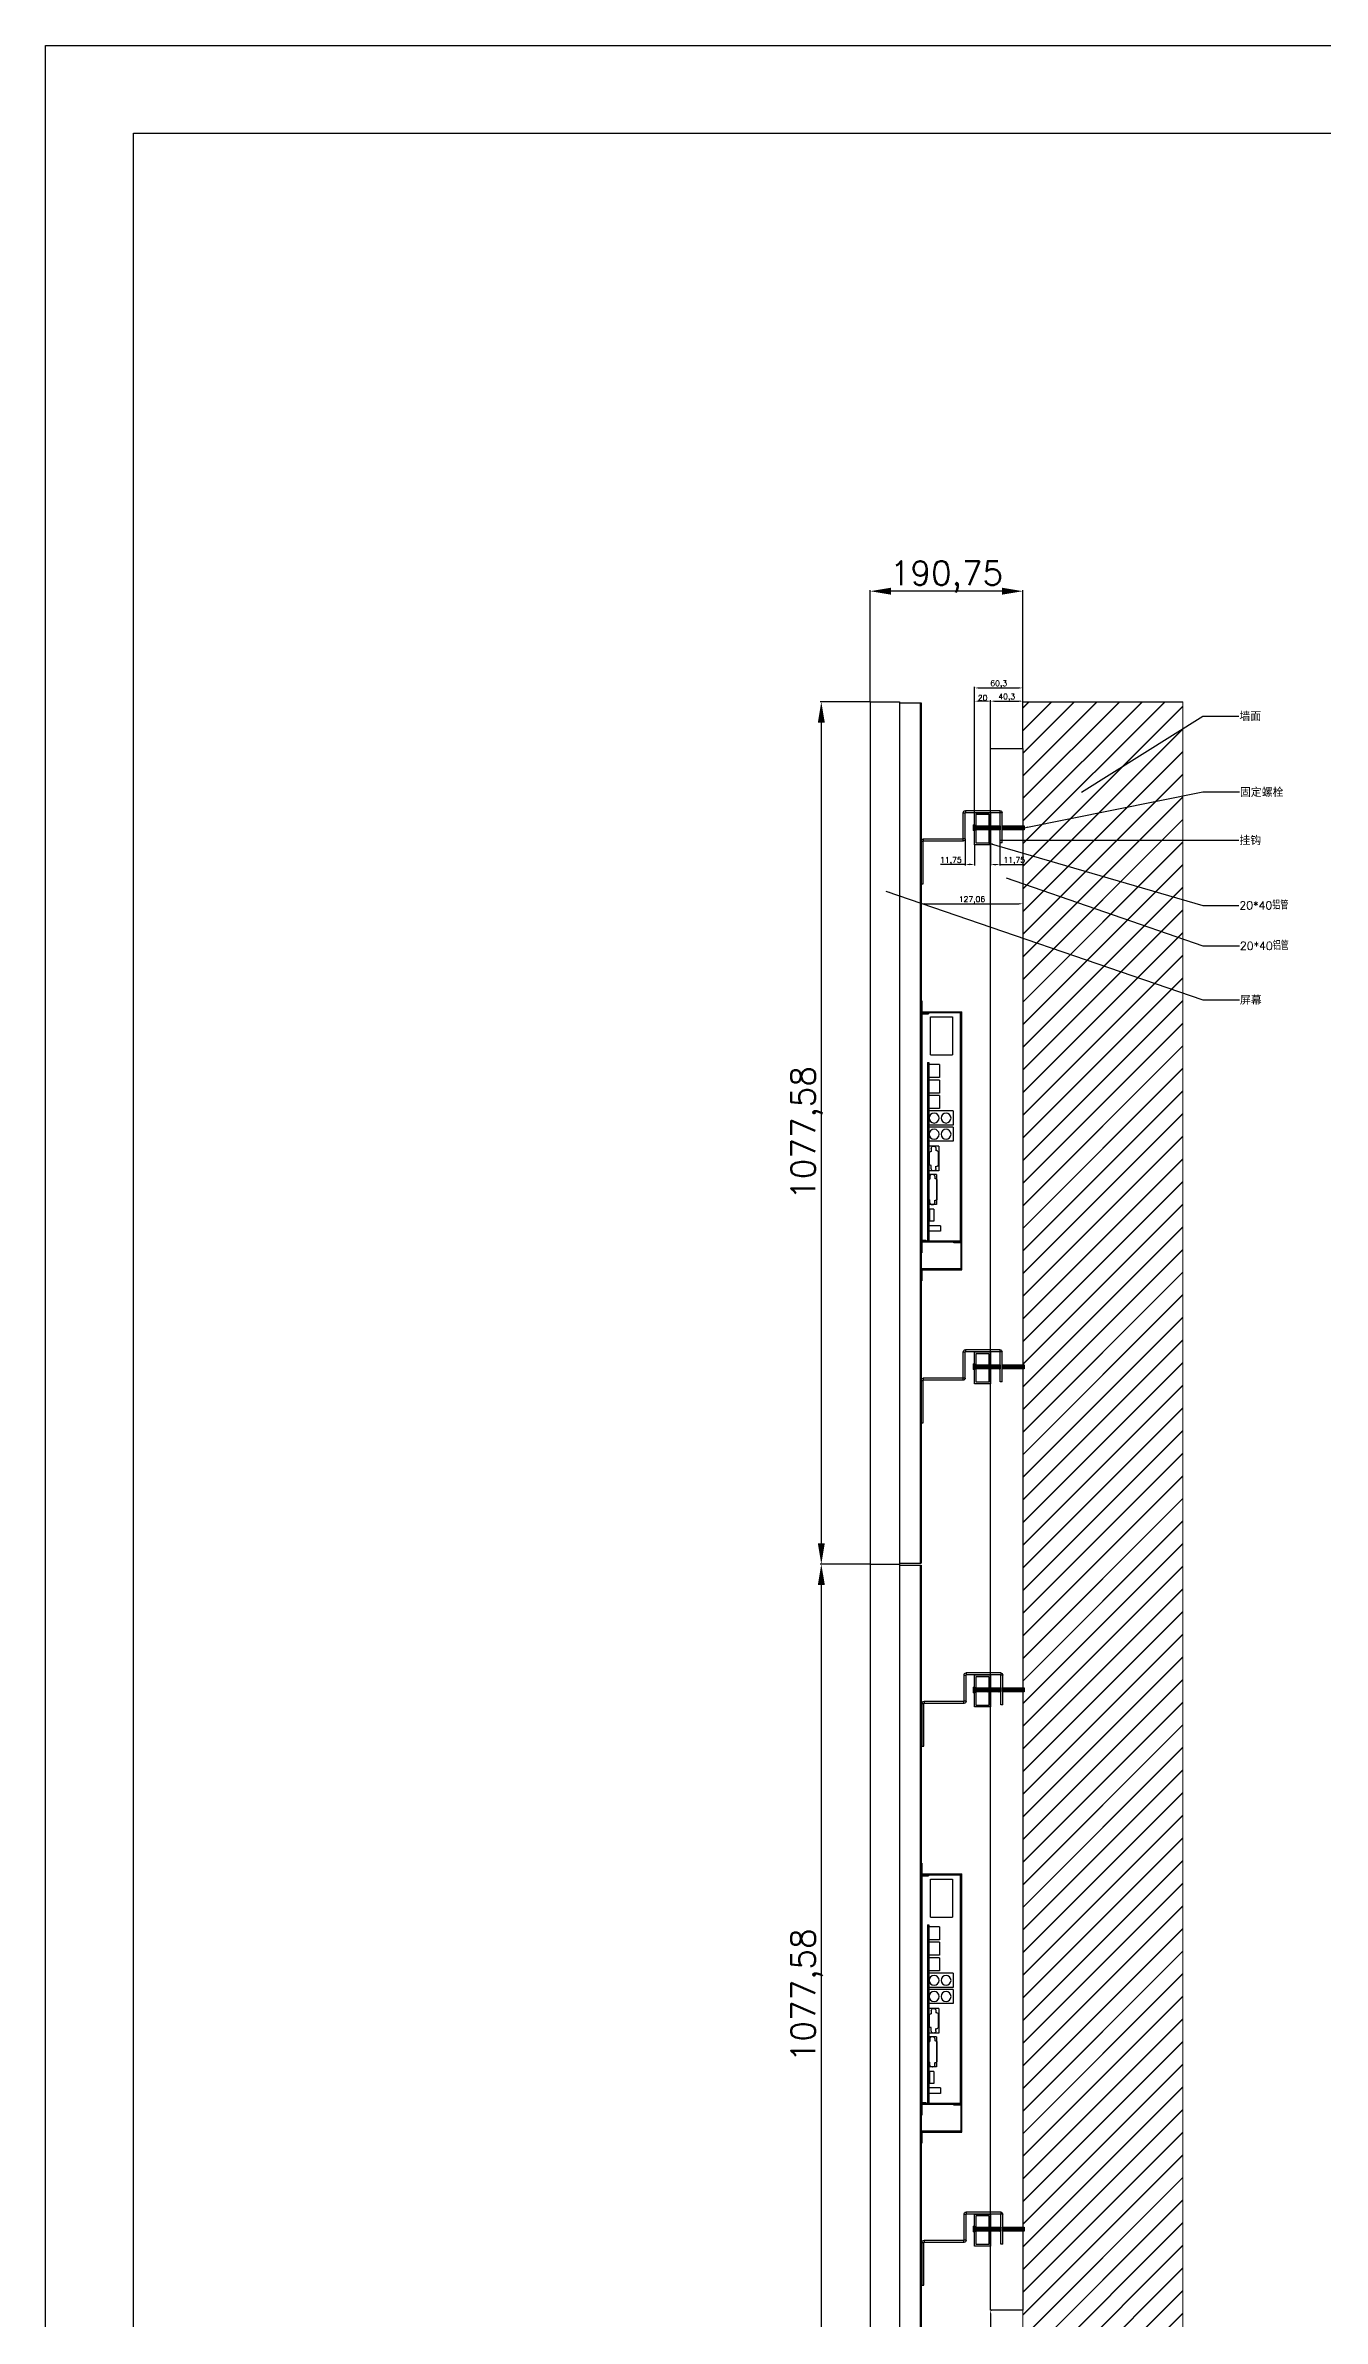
# Model space of a CAD drawing. Header units: millimetres. Extents: x -207 to 14821, y -6397 to 3639.
# Drawn here: x -207 to 1388, y 798 to 3639 of the extents above; entities that cross this region are included whole.
import ezdxf

# ---------------------------------------------------------------- set-up
doc = ezdxf.new("R2010")
doc.units = ezdxf.units.MM
doc.layers.add('02___PRT_ALL_AXES', color=7, linetype='Continuous')
doc.layers.add('图框', color=7, linetype='Continuous')
doc.layers.add('dim（尺寸标注）', color=4, linetype='Continuous', lineweight=13)
doc.layers.add('粗实线', color=7, linetype='Continuous', lineweight=25)
doc.styles.get("Standard").update_dxf_attribs({"font": 'txt', "bigfont": 'gbcbig.shx'})
doc.dimstyles.new('ISO-25', dxfattribs={"dimtxt": 7, "dimasz": 5, "dimexe": 1.25, "dimexo": 0.625, "dimtad": 1, "dimtxsty": 'Standard', "dimcen": 2.5, "dimclrd": 4, "dimclre": 4, "dimclrt": 4, "dimadec": 0, "dimazin": 0, "dimtfac": 1, "dimtmove": 0, "dimatfit": 3, "dimfxl": 1, "dimarcsym": 0})

# ---------------------------------------------------------------- blocks, each defined once
blk = doc.blocks.new('hgdhgfdgdhgf')
at = {"color": 3, "linetype": 'Continuous'}
for p, q in [((-21743.6, 10461.8), (-21741.1, 10461.8)), ((-21743.6, 10424.5), (-21743.6, 10461.8)), ((-21741.1, 10424.5), (-21741.1, 10461.8)), ((-21740.9, 10464.5), (-21697.8, 10464.5)), ((-21740.9, 10464.5), (-21740.9, 10462)), ((-21740.9, 10462), (-21697.8, 10462)), ((-21697.8, 10464.5), (-21697.8, 10462)), ((-21695.1, 10461.8), (-21697.6, 10461.8)), ((-21697.6, 10429.2), (-21697.6, 10461.8)), ((-21695.1, 10429.2), (-21695.1, 10461.8)), ((-21697.6, 10429.2), (-21695.1, 10429.2)), ((-21694.9, 10429), (-21645.3, 10429)), ((-21694.9, 10426.5), (-21694.9, 10429)), ((-21694.9, 10426.5), (-21645.3, 10426.5)), ((-21645.3, 10429), (-21645.3, 10426.5)), ((-21642.6, 10426.3), (-21645.1, 10426.3)), ((-21645.1, 10373), (-21645.1, 10426.3)), ((-21743.6, 10424.5), (-21741.1, 10424.5))]:
    blk.add_line(p, q, dxfattribs=at)
for centre, radius, start, end in [((-21740.9, 10461.8), 2.7, 90, 180), ((-21740.9, 10461.8), 0.2, 90, 180), ((-21697.8, 10461.8), 2.7, 0, 90), ((-21697.8, 10461.8), 0.2, 0, 90), ((-21694.9, 10429.2), 2.7, 180, 270), ((-21694.9, 10429.2), 0.2, 180, 270), ((-21645.3, 10426.3), 2.7, 0, 90), ((-21645.3, 10426.3), 0.2, 0, 90)]:
    blk.add_arc(centre, radius, start, end, dxfattribs=at)
at = {"layer": '02___PRT_ALL_AXES', "color": 3, "linetype": 'Continuous'}
blk.add_line((-21642.6, 10373), (-21645.1, 10373), dxfattribs=at)
at = {"layer": '粗实线', "color": 3}
blk.add_line((-21642.6, 10426.3), (-21642.6, 10373), dxfattribs=at)
blk = doc.blocks.new('hgfdhhgh')
at = {"layer": '粗实线'}
for p in [(87.4, 302.1), (87.4, -371.6)]:
    blk.add_blockref('hgdhgfdgdhgf', p, dxfattribs=at)
blk = doc.blocks.new('gfsdgfgfsgg')
at = {"layer": '粗实线', "color": 1}
for p, q in [((-8243.3, 7890.3), (-8243.3, 7930.3)), ((-8243.3, 7930.3), (-8223.3, 7930.3)), ((-8241.3, 7892.3), (-8241.3, 7928.3)), ((-8241.3, 7928.3), (-8225.3, 7928.3)), ((-8225.3, 7928.3), (-8225.3, 7892.3)), ((-8223.3, 7930.3), (-8223.3, 7890.3)), ((-8223.3, 7890.3), (-8243.3, 7890.3)), ((-8225.3, 7892.3), (-8241.3, 7892.3))]:
    blk.add_line(p, q, dxfattribs=at)
blk = doc.blocks.new('*D8')
at = {"layer": 'Defpoints', "color": 0}
for p in [(824.2, 2818.8), (762.2, 1741.3), (824.2, 1741.3)]:
    blk.add_point(p, dxfattribs=at)
at = {"layer": 'dim（尺寸标注）', "color": 4, "lineweight": -2}
for p, q in [((823.6, 2818.8), (761, 2818.8)), ((762.2, 2792.8), (762.2, 1767.3)), ((823.6, 1741.3), (761, 1741.3))]:
    blk.add_line(p, q, dxfattribs=at)
at = {"layer": 'dim（尺寸标注）', "color": 4}
for points in [[(757.9, 2792.8), (766.6, 2792.8), (762.2, 2818.8)], [(757.9, 1767.3), (766.6, 1767.3), (762.2, 1741.3)]]:
    blk.add_solid(points, dxfattribs=at)
at = {"layer": 'dim（尺寸标注）', "color": 4, "lineweight": 13, "insert": (744.1, 2280.1), "char_height": 30, "attachment_point": 5, "rotation": 90}
blk.add_mtext('1077,58', dxfattribs=at)
blk = doc.blocks.new('*D9')
at = {"layer": 'Defpoints', "color": 0}
for p in [(823.2, 2957.1), (823.2, 2818.8), (1014, 2819.7)]:
    blk.add_point(p, dxfattribs=at)
at = {"layer": 'dim（尺寸标注）', "color": 4, "lineweight": -2}
for p, q in [((823.2, 2819.5), (823.2, 2958.4)), ((988, 2957.1), (849.2, 2957.1)), ((1014, 2820.3), (1014, 2958.4))]:
    blk.add_line(p, q, dxfattribs=at)
at = {"layer": 'dim（尺寸标注）', "color": 4}
for points in [[(849.2, 2961.4), (849.2, 2952.8), (823.2, 2957.1)], [(988, 2961.4), (988, 2952.8), (1014, 2957.1)]]:
    blk.add_solid(points, dxfattribs=at)
at = {"layer": 'dim（尺寸标注）', "color": 4, "lineweight": 13, "insert": (918.6, 2975.2), "char_height": 30, "attachment_point": 5}
blk.add_mtext('190,75', dxfattribs=at)
blk = doc.blocks.new('*D10')
at = {"layer": 'Defpoints', "color": 0}
for p in [(824.2, 1741.3), (762.2, 663.7), (824.2, 663.7)]:
    blk.add_point(p, dxfattribs=at)
at = {"layer": 'dim（尺寸标注）', "color": 4, "lineweight": -2}
for p, q in [((823.6, 1741.3), (761, 1741.3)), ((762.2, 1715.3), (762.2, 689.7)), ((823.6, 663.7), (761, 663.7))]:
    blk.add_line(p, q, dxfattribs=at)
at = {"layer": 'dim（尺寸标注）', "color": 4}
for points in [[(757.9, 1715.3), (766.6, 1715.3), (762.2, 1741.3)], [(757.9, 689.7), (766.6, 689.7), (762.2, 663.7)]]:
    blk.add_solid(points, dxfattribs=at)
at = {"layer": 'dim（尺寸标注）', "color": 4, "lineweight": 13, "insert": (744.1, 1202.5), "char_height": 30, "attachment_point": 5, "rotation": 90}
blk.add_mtext('1077,58', dxfattribs=at)
blk = doc.blocks.new('*D20')
at = {"color": 4, "lineweight": -2}
for p, q in [((953.7, 2681), (953.7, 2837.5)), ((958.7, 2836.2), (1009, 2836.2)), ((1014, 2761), (1014, 2837.5))]:
    blk.add_line(p, q, dxfattribs=at)
at = {"color": 4}
for points in [[(958.7, 2837), (958.7, 2835.4), (953.7, 2836.2)], [(1009, 2837), (1009, 2835.4), (1014, 2836.2)]]:
    blk.add_solid(points, dxfattribs=at)
at = {"layer": 'Defpoints', "color": 0}
for p in [(1014, 2836.2), (1014, 2760.4), (953.7, 2680.4)]:
    blk.add_point(p, dxfattribs=at)
at = {"color": 4, "insert": (983.8, 2840.9), "char_height": 7, "attachment_point": 5}
blk.add_mtext('60,3', dxfattribs=at)
blk = doc.blocks.new('*D11')
at = {"color": 4, "lineweight": -2}
for p, q in [((953.7, 2820.3), (953.7, 2820.9)), ((968.7, 2819.7), (958.7, 2819.7)), ((973.7, 2820.3), (973.7, 2820.9))]:
    blk.add_line(p, q, dxfattribs=at)
at = {"color": 4}
for points in [[(958.7, 2820.5), (958.7, 2818.8), (953.7, 2819.7)], [(968.7, 2820.5), (968.7, 2818.8), (973.7, 2819.7)]]:
    blk.add_solid(points, dxfattribs=at)
at = {"layer": 'Defpoints', "color": 0}
for p in [(953.7, 2819.7), (953.7, 2819.7), (973.7, 2819.7)]:
    blk.add_point(p, dxfattribs=at)
at = {"color": 4, "insert": (963.7, 2823.8), "char_height": 7, "attachment_point": 5}
blk.add_mtext('20', dxfattribs=at)
blk = doc.blocks.new('LL')
h = blk.add_hatch()
h.set_pattern_fill('JIS_LC_20A', color=256, scale=0.05, style=0)
h.paths.add_polyline_path([(2341.6, 2359.2), (2341.6, 2364.2), (2329.8, 2364.2), (2329.8, 2359.2)])
h.paths.add_polyline_path([(2311.8, 2364.2), (2311.8, 2359.2), (2327.8, 2359.2), (2327.8, 2364.2)])
h.paths.add_polyline_path([(2344.1, 2359.2), (2371.9, 2359.2), (2371.9, 2364.2), (2344.1, 2364.2)])
for p, q in [((2308.1, 2365.2), (2309.8, 2365.2)), ((2308.1, 2365.2), (2308.1, 2358.2)), ((2308.1, 2363), (2309.8, 2363)), ((2308.1, 2360.3), (2309.8, 2360.3)), ((2309.8, 2358.2), (2308.1, 2358.2)), ((2309.8, 2365.2), (2309.8, 2358.2)), ((2327.8, 2364.2), (2327.8, 2359.2)), ((2329.8, 2364.2), (2329.8, 2359.2)), ((2341.6, 2364.2), (2341.6, 2359.2)), ((2344.1, 2364.2), (2344.1, 2359.2)), ((2371.9, 2364.2), (2371.9, 2359.2))]:
    blk.add_line(p, q)
for points in [[(2311.8, 2364.2), (2327.8, 2364.2)], [(2311.8, 2359.2), (2311.8, 2364.2)], [(2327.8, 2359.2), (2311.8, 2359.2)], [(2329.8, 2364.2), (2341.6, 2364.2)], [(2341.6, 2359.2), (2329.8, 2359.2)], [(2344.1, 2364.2), (2371.9, 2364.2)], [(2371.9, 2359.2), (2344.1, 2359.2)]]:
    blk.add_lwpolyline(points)
blk = doc.blocks.new('*D22')
at = {"color": 4, "lineweight": -2}
for p, q in [((973.7, 804.1), (973.7, 346.7)), ((974.3, 809.1), (974.9, 809.1)), ((1013.3, 341.7), (972.4, 341.7))]:
    blk.add_line(p, q, dxfattribs=at)
at = {"color": 4}
for points in [[(972.8, 804.1), (974.5, 804.1), (973.7, 809.1)], [(972.8, 346.7), (974.5, 346.7), (973.7, 341.7)]]:
    blk.add_solid(points, dxfattribs=at)
at = {"layer": 'Defpoints', "color": 0}
for p in [(973.7, 809.1), (973.7, 341.7), (1014, 341.7)]:
    blk.add_point(p, dxfattribs=at)
at = {"color": 4, "insert": (968.9, 575.4), "char_height": 7, "attachment_point": 5, "rotation": 90}
blk.add_mtext('467,39', dxfattribs=at)
blk = doc.blocks.new('*D25')
at = {"color": 4, "lineweight": -2}
for p, q in [((941.9, 2646.9), (941.9, 2614.3)), ((941.9, 2615.5), (911.2, 2615.5)), ((948.7, 2615.5), (946.9, 2615.5)), ((953.7, 2639.7), (953.7, 2614.3))]:
    blk.add_line(p, q, dxfattribs=at)
at = {"color": 4}
for points in [[(946.9, 2616.3), (946.9, 2614.7), (941.9, 2615.5)], [(948.7, 2616.3), (948.7, 2614.7), (953.7, 2615.5)]]:
    blk.add_solid(points, dxfattribs=at)
at = {"layer": 'Defpoints', "color": 0}
for p in [(941.9, 2647.6), (941.9, 2615.5), (953.7, 2640.4)]:
    blk.add_point(p, dxfattribs=at)
at = {"color": 4, "insert": (924, 2620.2), "char_height": 7, "attachment_point": 5}
blk.add_mtext('11,75', dxfattribs=at)
blk = doc.blocks.new('*D26')
at = {"color": 4, "lineweight": -2}
for p, q in [((886.9, 2590.7), (886.9, 2565.2)), ((1014, 2596.8), (1014, 2565.2)), ((891.9, 2566.5), (1009, 2566.5))]:
    blk.add_line(p, q, dxfattribs=at)
at = {"color": 4}
for points in [[(891.9, 2567.3), (891.9, 2565.6), (886.9, 2566.5)], [(1009, 2567.3), (1009, 2565.6), (1014, 2566.5)]]:
    blk.add_solid(points, dxfattribs=at)
at = {"layer": 'Defpoints', "color": 0}
for p in [(886.9, 2591.4), (1014, 2597.4), (1014, 2566.5)]:
    blk.add_point(p, dxfattribs=at)
at = {"color": 4, "insert": (950.4, 2571.2), "char_height": 7, "attachment_point": 5}
blk.add_mtext('127,06', dxfattribs=at)
blk = doc.blocks.new('*D27')
at = {"color": 4, "lineweight": -2}
for p, q in [((985.4, 2642.2), (985.4, 2614.3)), ((973.7, 2639.7), (973.7, 2614.3)), ((978.7, 2615.5), (980.4, 2615.5)), ((985.4, 2615.5), (1016.2, 2615.5))]:
    blk.add_line(p, q, dxfattribs=at)
at = {"color": 4}
for points in [[(978.7, 2616.3), (978.7, 2614.7), (973.7, 2615.5)], [(980.4, 2616.3), (980.4, 2614.7), (985.4, 2615.5)]]:
    blk.add_solid(points, dxfattribs=at)
at = {"layer": 'Defpoints', "color": 0}
for p in [(985.4, 2642.9), (973.7, 2640.4), (985.4, 2615.5)]:
    blk.add_point(p, dxfattribs=at)
at = {"color": 4, "insert": (1003.3, 2620.2), "char_height": 7, "attachment_point": 5}
blk.add_mtext('11,75', dxfattribs=at)
blk = doc.blocks.new('*D33')
at = {"color": 4, "lineweight": -2}
for p, q in [((973.7, 2761), (973.7, 2820.9)), ((978.7, 2819.7), (1009, 2819.7)), ((1014, 2761.6), (1014, 2820.9))]:
    blk.add_line(p, q, dxfattribs=at)
at = {"color": 4}
for points in [[(978.7, 2820.5), (978.7, 2818.8), (973.7, 2819.7)], [(1009, 2820.5), (1009, 2818.8), (1014, 2819.7)]]:
    blk.add_solid(points, dxfattribs=at)
at = {"layer": 'Defpoints', "color": 0}
for p in [(1014, 2819.7), (973.7, 2760.4), (1014, 2761)]:
    blk.add_point(p, dxfattribs=at)
at = {"color": 4, "insert": (993.8, 2824.4), "char_height": 7, "attachment_point": 5}
blk.add_mtext('40,3', dxfattribs=at)
blk = doc.blocks.new('hgfdhgfdhgfd')
at = {"color": 7, "linetype": 'Continuous'}
for p, q in [((-22082.7, 10156.8), (-22082.7, 10106.8)), ((-22082.7, 10156.8), (-21760.2, 10156.8)), ((-22081.7, 10155.8), (-22081.7, 10105.8)), ((-22081.7, 10155.8), (-22049.2, 10155.8)), ((-22049.2, 10155.8), (-22049.2, 10146.8)), ((-22049.2, 10146.8), (-22048.2, 10146.8)), ((-22048.2, 10156.8), (-22048.2, 10105.8)), ((-22047.2, 10155.8), (-22047.2, 10106.8)), ((-22047.2, 10155.8), (-21761.2, 10155.8)), ((-22046.7, 10105.8), (-22046.7, 10155.8)), ((-22046.7, 10154.8), (-21761.7, 10154.8)), ((-21766.7, 10144.8), (-21814.2, 10144.8)), ((-21814.2, 10117.3), (-21814.2, 10144.8)), ((-21766.7, 10117.3), (-21766.7, 10144.8)), ((-21761.7, 10155.8), (-21761.7, 10105.8)), ((-21761.2, 10155.8), (-21761.2, 10106.8)), ((-21760.2, 10105.8), (-21760.2, 10156.8)), ((-21814.2, 10117.3), (-21766.7, 10117.3)), ((-21761.7, 10114.8), (-21762.7, 10114.8)), ((-21762.7, 10106.8), (-21762.7, 10114.8)), ((-22096.7, 10106.8), (-22096.7, 10105.8)), ((-22096.7, 10106.8), (-22082.7, 10106.8)), ((-22061.7, 10105.8), (-22061.7, 10106.8)), ((-21746.7, 10106.8), (-22061.7, 10106.8)), ((-22045.7, 10111.8), (-22046.7, 10111.8)), ((-22045.7, 10106.8), (-22045.7, 10111.8)), ((-21746.7, 10105.8), (-21746.7, 10106.8)), ((-22450.5, 10042.1), (-22450.5, 10078.8)), ((-21373, 10078.8), (-22450.5, 10078.8)), ((-21373, 10042.1), (-21373, 10078.8)), ((-21373, 10042.1), (-22450.5, 10042.1))]:
    blk.add_line(p, q, dxfattribs=at)
at = {"color": 1, "linetype": 'Continuous'}
for p, q in [((-21922.1, 10145.8), (-21922.1, 10115.3)), ((-21904.4, 10145.8), (-21922.1, 10145.8)), ((-21904.4, 10145.8), (-21904.4, 10115.3)), ((-21901.9, 10145.8), (-21901.9, 10115.3)), ((-21884.2, 10145.8), (-21901.9, 10145.8)), ((-21884.2, 10145.8), (-21884.2, 10115.3)), ((-22045.7, 10113.8), (-22045.7, 10115.3)), ((-21823.7, 10115.3), (-22045.7, 10115.3)), ((-21823.7, 10113.8), (-22045.7, 10113.8)), ((-22034.6, 10129.8), (-22034.6, 10115.3)), ((-22027.6, 10129.8), (-22034.6, 10129.8)), ((-22027.6, 10129.8), (-22027.6, 10115.3)), ((-22022.1, 10121.8), (-22022.1, 10116.3)), ((-22007.1, 10121.8), (-22022.1, 10121.8)), ((-22007.1, 10116.3), (-22022.1, 10116.3)), ((-22007.1, 10121.8), (-22007.1, 10116.3)), ((-22001.1, 10124.8), (-22001.1, 10115.3)), ((-21963.6, 10124.8), (-22001.1, 10124.8)), ((-21998.6, 10122.8), (-21995.9, 10122.8)), ((-21998.6, 10116.8), (-21995.4, 10116.8)), ((-21995.9, 10122.8), (-21996, 10123.9)), ((-21995.4, 10115.5), (-21995.4, 10116.8)), ((-21970.3, 10125.5), (-21994.5, 10125.5)), ((-21970.4, 10114.5), (-21994.4, 10114.5)), ((-21969.4, 10115.5), (-21969.4, 10116.8)), ((-21966.1, 10116.8), (-21969.4, 10116.8)), ((-21968.8, 10123.9), (-21968.9, 10122.8)), ((-21966.1, 10122.8), (-21968.9, 10122.8)), ((-21963.6, 10124.8), (-21963.6, 10115.3)), ((-21959.1, 10127.8), (-21959.1, 10115.3)), ((-21928.1, 10127.8), (-21959.1, 10127.8)), ((-21956.1, 10124.3), (-21953.4, 10124.3)), ((-21956.1, 10118.3), (-21952.2, 10118.3)), ((-21953.4, 10124.3), (-21953.5, 10125.4)), ((-21952.2, 10118.3), (-21952.1, 10117)), ((-21935.3, 10127), (-21952, 10127)), ((-21936.2, 10116), (-21951.1, 10116)), ((-21935.1, 10118.3), (-21935.2, 10117)), ((-21931.1, 10118.3), (-21935.1, 10118.3)), ((-21933.8, 10125.4), (-21933.9, 10124.3)), ((-21931.1, 10124.3), (-21933.9, 10124.3)), ((-21928.1, 10127.8), (-21928.1, 10115.3)), ((-21881.2, 10128.8), (-21881.2, 10115.3)), ((-21865, 10128.8), (-21881.2, 10128.8)), ((-21865, 10128.8), (-21865, 10115.3)), ((-21845.6, 10128.8), (-21861.8, 10128.8)), ((-21861.8, 10128.8), (-21861.8, 10115.3)), ((-21845.6, 10128.8), (-21845.6, 10115.3)), ((-21826.2, 10128.8), (-21842.4, 10128.8)), ((-21842.4, 10128.8), (-21842.4, 10115.3)), ((-21826.2, 10128.8), (-21826.2, 10115.3)), ((-21823.7, 10113.8), (-21823.7, 10115.3))]:
    blk.add_line(p, q, dxfattribs=at)
at = {"color": 3, "linetype": 'Continuous'}
for p, q in [((-22449.2, 10078.8), (-22449.2, 10105.8)), ((-21374.3, 10105.8), (-22449.2, 10105.8)), ((-21374.3, 10104.4), (-22449.2, 10104.4)), ((-21374.3, 10078.8), (-21374.3, 10105.8))]:
    blk.add_line(p, q, dxfattribs=at)
at = {"color": 1, "linetype": 'Continuous'}
for centre in [(-21913.3, 10136.9), (-21893.1, 10136.9), (-21913.3, 10122), (-21893.1, 10122)]:
    blk.add_circle(centre, 6.2, dxfattribs=at)
for centre, radius, start, end in [((-21998.6, 10119.8), 3, 90, 270), ((-21994.5, 10124), 1.5, 90, 185.1944), ((-21994.4, 10115.5), 1, 180, 270), ((-21970.4, 10115.5), 1, 270, 0), ((-21970.3, 10124), 1.5, 354.8056, 90), ((-21966.1, 10119.8), 3, 270, 90), ((-21956.1, 10121.3), 3, 90, 270), ((-21952, 10125.5), 1.5, 90, 185.1944), ((-21951.1, 10117), 1, 184.0327, 270), ((-21936.2, 10117), 1, 270, 355.9673), ((-21935.3, 10125.5), 1.5, 354.8056, 90), ((-21931.1, 10121.3), 3, 270, 90)]:
    blk.add_arc(centre, radius, start, end, dxfattribs=at)
at = {"layer": '02___PRT_ALL_AXES', "color": 7, "linetype": 'Continuous'}
for p, q in [((-22082.7, 10106.8), (-22082.7, 10156.8)), ((-22096.7, 10105.8), (-22096.7, 10106.8)), ((-22082.7, 10106.8), (-22096.7, 10106.8)), ((-21746.7, 10106.8), (-21760.2, 10106.8)), ((-21746.7, 10105.8), (-21746.7, 10106.8))]:
    blk.add_line(p, q, dxfattribs=at)
blk = doc.blocks.new('TK')
at = {"layer": '图框'}
blk.add_lwpolyline([(7176.7, -904.8), (1128.7, -904.8), (1128.7, 3372), (7176.7, 3372), (7176.7, -904.8)], dxfattribs=at)
blk.add_lwpolyline([(7067, -795), (1238.5, -795), (1238.5, 3262.2), (7067, 3262.2)], close=True, dxfattribs=at)

msp = doc.modelspace()

# ---------------------------------------------------------------- hatches: boundary and pattern name
h = msp.add_hatch()
h.set_pattern_fill('JIS_LC_20', color=256, style=0)
h.set_pattern_definition([(45, (-1356.184, 299.844), (-14.14214, 14.14214), []), (45, (-1355.784, 299.844), (-14.14214, 14.14214), [])])
h.paths.add_polyline_path([(1213.953, 2818.841), (1013.953, 2818.841), (1013.953, 341.681), (1213.953, 341.681)])

# ---------------------------------------------------------------- linework, layer by layer
msp.add_line((1013.953, 2818.841), (1213.953, 2818.841))
at = {"color": 2}
for p, q in [((973.653, 2760.351), (1013.963, 2760.351)), ((973.653, 809.071), (973.653, 2760.351)), ((1013.963, 2760.351), (1013.952, 809.071)), ((1013.952, 809.071), (973.653, 809.071))]:
    msp.add_line(p, q, dxfattribs=at)
at = {"layer": '粗实线', "lineweight": 13}
for p, q in [((1013.953, 341.681), (1013.953, 2818.841)), ((1213.953, 341.681), (1213.953, 2818.841)), ((973.653, 889.071), (973.653, 2680.351))]:
    msp.add_line(p, q, dxfattribs=at)

# ---------------------------------------------------------------- block references
for name, p in [('TK', (-1335.535, 267.09)), ('LL', (-1356.184, 299.844)), ('LL', (-1356.184, -373.856)), ('LL', (-1356.184, -777.736)), ('LL', (-1356.184, -1451.436))]:
    msp.add_blockref(name, p)
at = {"layer": '粗实线', "xscale": -1, "rotation": 270}
for p in [(-9218.882, 24191.793), (-9218.882, 23114.213)]:
    msp.add_blockref('hgfdhgfdhgfd', p, dxfattribs=at)
at = {"layer": '粗实线', "lineweight": 13, "xscale": -1}
for p in [(-20668.253, -8083.774), (-20667.253, -9161.354)]:
    msp.add_blockref('hgfdhhgh', p, dxfattribs=at)
at = {"layer": '粗实线', "lineweight": 13}
for p in [(9196.938, -5249.983), (9196.938, -5923.683), (9196.938, -6327.563), (9196.938, -7001.263)]:
    msp.add_blockref('gfsdgfgfsgg', p, dxfattribs=at)

# ---------------------------------------------------------------- texts
at = {"color": 4, "char_height": 10, "attachment_point": 1}
for s, insert in [('{\\fSTSong|b0|i0|c134|p2;墙面}', (1284.378, 2806.104)), ('{\\fSimSun|b0|i0|c134|p2;固定螺栓}', (1285.003, 2711.162)), ('{\\fSimSun|b0|i0|c134|p2;挂钩}', (1284.378, 2650.94)), ('20*40铝管', (1284.378, 2569.47)), ('20*40铝管', (1285.003, 2518.882)), ('{\\fSimSun|b0|i0|c134|p2;屏幕}', (1285.003, 2451.539))]:
    msp.add_mtext(s, dxfattribs=dict(at, insert=insert))

# ---------------------------------------------------------------- dimensions: what is measured, and where the dimension line sits
at = {"color": 4}
for base, p1, p2, picture, middle in [((1013.953, 2836.21), (953.653, 2680.351), (1013.953, 2760.351), '*D20', (983.803, 2840.919)), ((953.653, 2819.668), (973.653, 2819.668), (953.653, 2819.668), '*D11', (963.653, 2823.793))]:
    dim = msp.add_linear_dim(base=base, p1=p1, p2=p2, dimstyle='ISO-25', dxfattribs=at)
    dim.commit()
    dim.dimension.update_dxf_attribs({"geometry": picture, "text_midpoint": middle})
for base, p1, p2, picture, middle in [((1013.953, 2819.668), (973.653, 2760.351), (1013.953, 2760.976), '*D33', (993.803, 2824.376)), ((941.903, 2615.513), (953.653, 2640.351), (941.903, 2647.551), '*D25', (924.028, 2620.222)), ((985.403, 2615.513), (973.653, 2640.351), (985.403, 2642.851), '*D27', (1003.278, 2620.222)), ((1013.962, 2566.467), (886.903, 2591.351), (1013.962, 2597.424), '*D26', (950.432, 2571.175))]:
    dim = msp.add_linear_dim(base=base, p1=p1, p2=p2, dimstyle='ISO-25')
    dim.commit()
    dim.dimension.update_dxf_attribs({"geometry": picture, "text_midpoint": middle})
dim = msp.add_linear_dim(base=(973.653, 341.681), p1=(973.653, 809.071), p2=(1013.953, 341.681), angle=90, dimstyle='ISO-25')
dim.commit()
dim.dimension.update_dxf_attribs({"geometry": '*D22', "text_midpoint": (968.944, 575.376)})
at = {"layer": 'dim（尺寸标注）', "lineweight": 13}
dim = msp.add_linear_dim(base=(823.203, 2957.11), p1=(1013.953, 2819.668), p2=(823.203, 2818.841), dimstyle='ISO-25', override={"dimscale": 1, "dimtxt": 30, "dimasz": 26, "dimcen": 0, "dimfxl": 0.05}, dxfattribs=at)
dim.commit()
dim.dimension.update_dxf_attribs({"geometry": '*D9', "text_midpoint": (918.578, 2975.235)})
for base, p1, p2, picture, middle in [((762.236, 1741.261), (824.203, 2818.841), (824.203, 1741.261), '*D8', (744.111, 2280.051)), ((762.236, 663.681), (824.203, 1741.261), (824.203, 663.681), '*D10', (744.111, 1202.471))]:
    dim = msp.add_linear_dim(base=base, p1=p1, p2=p2, angle=90, dimstyle='ISO-25', override={"dimscale": 1, "dimtxt": 30, "dimasz": 26, "dimcen": 0, "dimfxl": 0.05}, dxfattribs=at)
    dim.commit()
    dim.dimension.update_dxf_attribs({"geometry": picture, "text_midpoint": middle})

# ---------------------------------------------------------------- leaders
at = {"annotation_type": 0, "has_hookline": 1, "hookline_direction": 0}
for points, text_width in [([(1087.292, 2705.784), (1238.901, 2801.104), (1283.753, 2801.104)], 27.43), ([(1015.748, 2661.501), (1238.901, 2706.162), (1284.378, 2706.162)], 54.749), ([(971.653, 2642.351), (1238.901, 2564.47), (1283.753, 2564.47)], 74.488), ([(985.903, 2645.94), (1238.901, 2645.94), (1283.753, 2645.94)], 27.263), ([(993.297, 2598.695), (1238.901, 2513.882), (1284.378, 2513.882)], 74.488), ([(842.824, 2582.235), (1238.901, 2446.539), (1284.378, 2446.539)], 27.318)]:
    msp.add_leader(points, dimstyle='ISO-25', override={"dimgap": 0.625, "dimtad": 0}, dxfattribs=dict(at, text_width=text_width))

doc.saveas('drawing.dxf')
